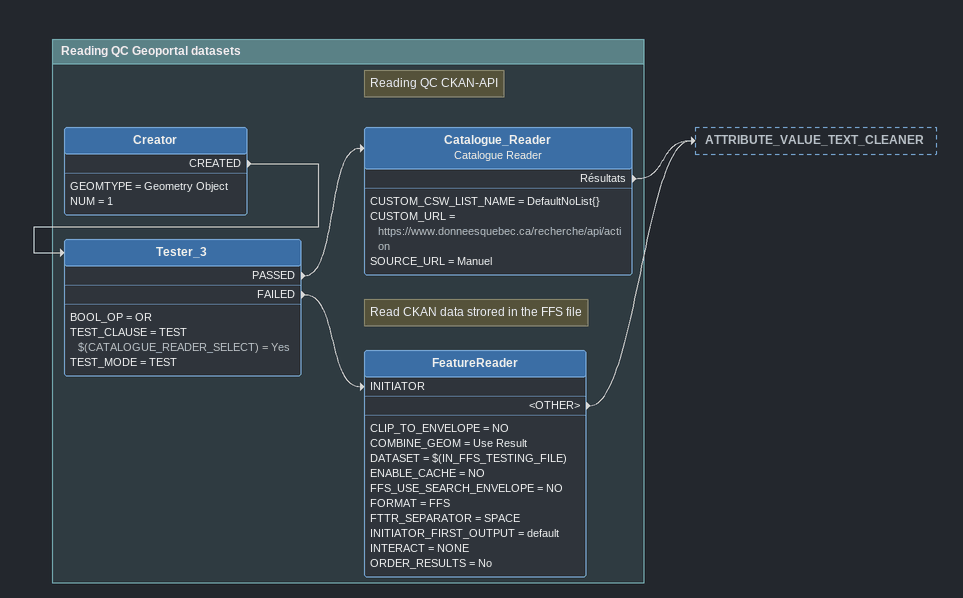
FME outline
Bookmark: Reading QC Geoportal datasets
Creator
    GEOMTYPE = Geometry Object
    NUM = 1
    CREATED -> Tester_3
Tester_3
    BOOL_OP = OR
    TEST_CLAUSE = TEST $(CATALOGUE_READER_SELECT) = Yes
    TEST_MODE = TEST
    PASSED -> Catalogue_Reader
    FAILED -> FeatureReader [INITIATOR]
Note: Reading QC CKAN-API
Catalogue_Reader: Catalogue Reader
    CUSTOM_CSW_LIST_NAME = DefaultNoList{}
    CUSTOM_URL = https://www.donneesquebec.ca/recherche/api/action
    SOURCE_URL = Manuel
    Résultats -> ATTRIBUTE_VALUE_TEXT_CLEANER
Note: Read CKAN data strored in the FFS file
FeatureReader
    CLIP_TO_ENVELOPE = NO
    COMBINE_GEOM = Use Result
    DATASET = $(IN_FFS_TESTING_FILE)
    ENABLE_CACHE = NO
    FFS_USE_SEARCH_ENVELOPE = NO
    FORMAT = FFS
    FTTR_SEPARATOR = SPACE
    INITIATOR_FIRST_OUTPUT = default
    INTERACT = NONE
    ORDER_RESULTS = No
    <OTHER> -> ATTRIBUTE_VALUE_TEXT_CLEANER
